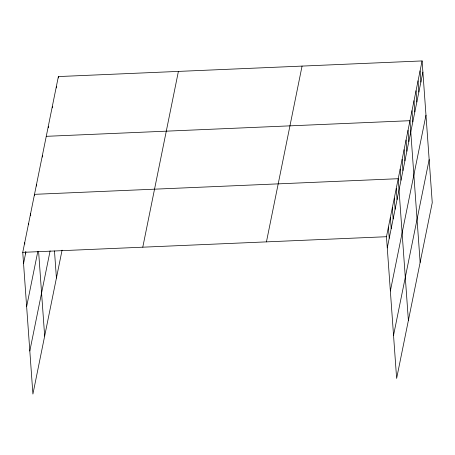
<?xml version="1.0" encoding="UTF-8"?>
<svg xmlns="http://www.w3.org/2000/svg" width="455" height="455" viewBox="0 0 455 455"><rect width="100%" height="100%" fill="white"/><g stroke="black" fill="none" stroke-linecap="round" stroke-linejoin="round"><path stroke-width="0.68" d="M62.068 250.165L32.908 394.07L22.75 252.343L58.371 76.565L422.092 60.93L432.25 202.657L396.629 378.435L386.471 236.714L422.092 60.93M23.552 263.53L25.929 251.791M26.64 306.607L37.833 251.365M29.82 350.993L50.113 250.859M142.779 247.184L178.4 71.407M266.442 241.872L302.063 66.089M387.273 247.895L422.894 72.117M390.362 290.978L425.982 115.195M393.541 335.358L429.162 159.574M46.262 136.329L409.978 120.694L420.141 262.421M22.75 252.343L386.471 236.714M420.073 70.889L420.875 82.076M418.054 80.853L418.856 92.035M416.035 90.812L416.837 102M414.016 100.777L414.818 111.958M411.997 110.736L412.799 121.923M408.021 130.363L408.823 141.55M406.059 140.032L406.861 151.219M404.103 149.701L404.904 160.888M402.146 159.369L402.948 170.551M400.184 169.038L400.986 180.22M408.385 320.428L398.227 178.707L34.506 194.336L34.603 195.735M396.265 188.37L397.067 199.557M394.309 198.039L395.111 209.226M392.346 207.707L393.148 218.895M390.39 217.376L391.192 228.564M388.428 227.045L389.23 238.232M58.371 76.565L58.473 77.959M56.352 86.524L56.454 87.923M52.314 106.447L52.416 107.846M48.275 126.365L48.378 127.764M54.475 250.955L56.42 278.05M42.343 155.667L42.44 157.06M36.463 184.667L36.565 186.067M38.595 251.376L44.664 336.063M30.587 213.674L30.735 215.772M28.625 223.342L28.728 224.742M24.706 242.68L24.809 244.073M25.361 251.763L25.508 253.862"/></g></svg>
